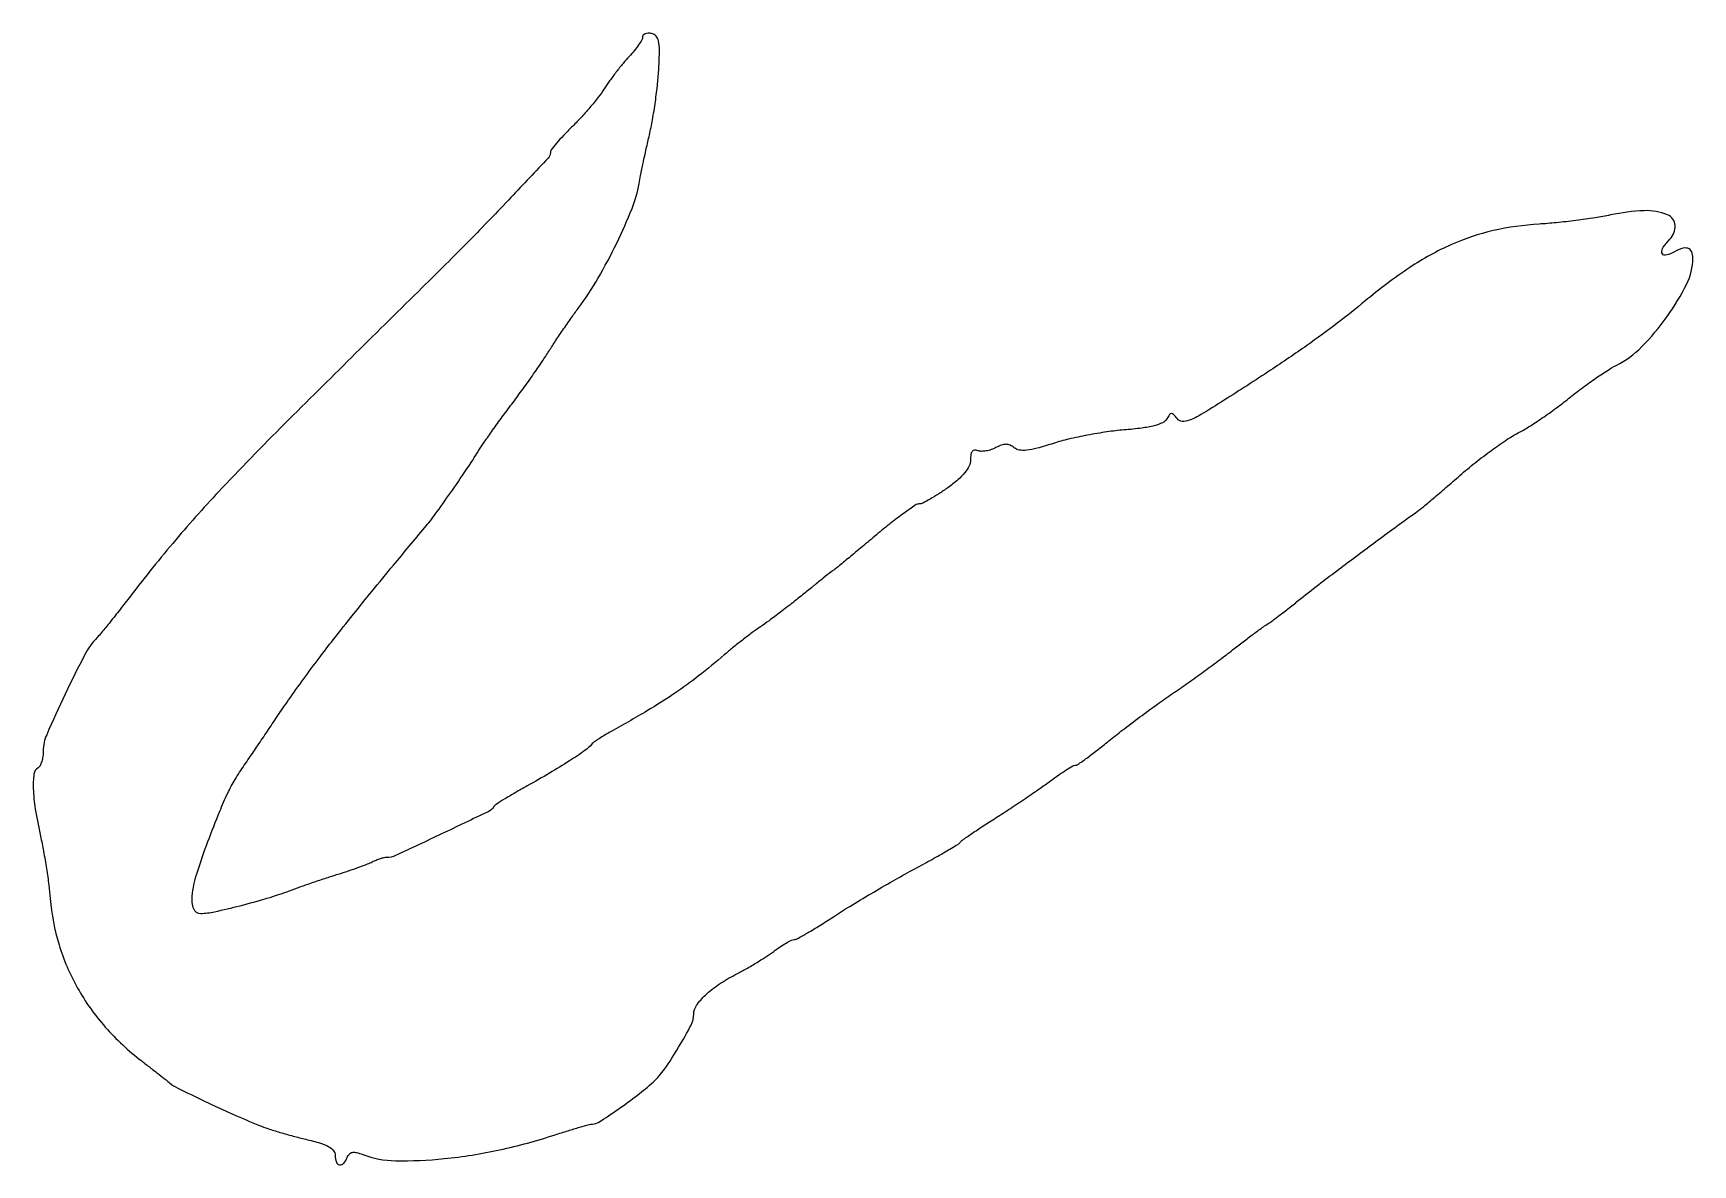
# Model space of a CAD drawing. Extents: x 0 to 324, y 0 to 221.
import ezdxf

# ---------------------------------------------------------------- set-up
doc = ezdxf.new("R2010")
doc.units = 0

msp = doc.modelspace()

# ---------------------------------------------------------------- linework, layer by layer
msp.add_lwpolyline([(119, 220.124846, -0.131381), (118.851057, 219.567793, -0.019752), (118.229119, 218.580251, -0.021034), (117.380551, 217.449041, -0.016774), (116.375725, 216.301522, 0.015348), (115.209098, 214.976861, 0.008519), (113.864632, 213.294822, 0.008489), (112.560086, 211.543793, 0.013556), (111.512473, 210, -0.023313), (110.363418, 208.375832, -0.010535), (108.716286, 206.353125, -0.010405), (106.88504, 204.287353, -0.014), (105.137636, 202.5, 0.010634), (103.553185, 200.901004, 0.015011), (102.216424, 199.405905, 0.011105), (101.184114, 198.122304, 0.165008), (101.000888, 197.583933, -0.190519), (100.567548, 196.491048, -0.001233), (93.308244, 188.79936, -0.004901), (85.138345, 180.352878, -0.003694), (76, 171.224491, 0.00124), (50.018851, 145.525102, 0.007654), (36.892325, 132.070675, 0.013821), (27.866807, 121.987719, 0.012197), (19.016232, 111, -0.002657), (16.999674, 108.396353, -0.003111), (15.058229, 105.948548, -0.002747), (13.393244, 103.899093, -0.019024), (12.534388, 102.931229, 0.070589), (10.146834, 99.607269, 0.009518), (6.298603, 91.896664, 0.007942), (2.685979, 83.977657, 0.102018), (2.014654, 80.809017, -0.034108), (1.935323, 79.733622, -0.038946), (1.710555, 78.726963, -0.04258), (1.386047, 77.920687, -0.138239), (1, 77.5, 0.22562), (0.196939, 76.256479, 0.041342), (0.064935, 73.448097, 0.031838), (0.461238, 69.471158, 0.013439), (1.474677, 64.197405, -0.009071), (2.07144, 61.23197, -0.006242), (2.644592, 57.851738, -0.006295), (3.114698, 54.58417, -0.012745), (3.386546, 52, 0.054097), (5.098432, 42.972839, 0.054369), (8.705276, 34.53916, 0.05317), (14.132769, 26.92058, 0.047701), (21.23007, 20.305778, -0.00111), (22.952192, 18.977173, -0.001264), (24.595647, 17.696765, -0.001145), (25.986131, 16.602643, -0.007081), (26.691283, 16.028753, 0.060262), (28.260355, 15.007648, 0.003407), (33.486317, 12.484998, 0.005776), (39.124189, 9.890082, 0.008195), (44.20146, 7.72297, 0.017711), (45.862532, 7.113601, 0.00672), (48.220116, 6.377201, 0.006646), (50.806801, 5.644522, 0.008073), (53.25, 5.029554, -0.013678), (56.119326, 4.273028, -0.055372), (57.785614, 3.576809, -0.105021), (58.67877, 2.800241, -0.162876), (59, 1.840285, 0.089594), (59.227745, 0.579501, 0.272824), (59.878041, 0.052888, 0.259172), (60.685322, 0.355995, 0.084708), (61.357334, 1.488814, -0.095115), (61.768151, 2.149841, -0.162482), (62.331856, 2.459937, -0.107302), (63.148262, 2.432978, -0.02914), (64.387738, 2.042682, 0.087407), (70.764811, 0.823189, 0.029238), (80.28283, 1.241124, 0.027671), (91.121282, 2.964311, 0.026057), (101.927349, 5.898016, -0.003884), (104.446017, 6.703235, -0.005396), (106.715188, 7.382542, -0.003418), (108.628323, 7.918709, -0.066701), (109.234981, 8, 0.145726), (110.48698, 8.372815, 0.006679), (114.226036, 10.888185, 0.012127), (118.027767, 13.658912, 0.020465), (121.056925, 16.184439, 0.056332), (123.291813, 18.720538, 0.017763), (126.040392, 22.968581, 0.014361), (128.469326, 27.310576, 0.120913), (129, 29.472943, -0.154256), (129.53086, 31.152713, -0.049929), (131.254541, 33.150101, -0.042212), (133.824575, 35.20584, -0.029262), (137.033217, 37.093561, 0.010669), (138.969515, 38.137875, 0.007576), (141.09686, 39.387485, 0.007652), (143.092181, 40.642791, 0.016076), (144.594391, 41.690504, -0.012893), (145.845568, 42.575026, -0.016401), (147.045827, 43.322176, -0.014432), (148.075475, 43.878184, -0.116536), (148.594391, 44.002011, 0.126729), (149.189311, 44.15667, 0.004737), (151.214537, 45.305301, 0.008308), (153.593262, 46.737696, 0.00572), (156.24233, 48.435917, -0.00808), (159.44896, 50.470279, -0.004011), (163.576666, 52.951101, -0.003979), (167.897449, 55.454864, -0.005827), (171.74233, 57.583247, 0.003448), (175.134504, 59.439998, 0.005135), (178.074309, 61.115348, 0.002355), (180.551993, 62.576934, 0.101352), (181, 62.985745, -0.082332), (181.420584, 63.399657, -0.003025), (183.2625, 64.678962, -0.005443), (185.473315, 66.15962, -0.003788), (188, 67.785078, 0.004268), (190.788645, 69.582847, 0.00331), (193.794372, 71.585696, 0.003347), (196.573724, 73.491622, 0.008064), (198.597861, 74.948675, -0.008205), (200.22267, 76.117578, -0.011497), (201.713968, 77.103673, -0.007957), (202.981327, 77.872568, -0.133131), (203.45144, 78, 0.153119), (203.940983, 78.153516, 0.004686), (205.691029, 79.395312, 0.008828), (207.734305, 80.929851, 0.005946), (210.014355, 82.75, -0.007402), (212.71567, 84.89359, -0.004133), (216.063464, 87.426563, -0.004121), (219.491857, 89.932612, -0.006677), (222.452276, 92, 0.004626), (225.362341, 94.014513, 0.003166), (228.630558, 96.353125, 0.003191), (231.751324, 98.646778, 0.006454), (234.173496, 100.5, -0.00299), (236.241065, 102.104744, -0.003387), (238.243948, 103.61875, -0.003088), (239.962473, 104.883173, -0.018644), (240.881997, 105.5, 0.020989), (241.796999, 106.120035, 0.003507), (243.493462, 107.395141, 0.003838), (245.46708, 108.924442, 0.003394), (247.5, 110.547289, -0.007774), (251.485646, 113.672193, -0.001845), (258.227691, 118.751881, -0.001994), (265.225261, 123.940352, -0.004606), (270.533729, 127.768851, 0.020845), (271.215678, 128.295157, 0.00111), (273.310142, 130.063563, 0.001741), (275.789944, 132.181655, 0.001267), (278.533729, 134.553919, -0.011117), (281.522256, 137.036617, -0.009835), (284.741037, 139.49018, -0.009926), (287.72795, 141.585724, -0.029453), (289.882568, 142.856966, 0.021667), (291.952157, 144.035012, 0.009359), (294.606881, 145.77249, 0.009241), (297.36706, 147.729369, 0.012095), (299.811093, 149.6238, -0.010574), (302.206678, 151.49237, -0.008904), (304.81892, 153.371014, -0.009008), (307.265111, 155.000575, -0.024478), (309.071078, 156.036261, 0.080084), (313.991861, 159.635934, 0.039856), (318.979935, 165.561247, 0.039528), (322.829208, 171.967603, 0.116024), (324, 176.945136, 0.091679), (323.754501, 178.272791, 0.244551), (323.055363, 178.892713, 0.151546), (321.843832, 178.825923, 0.033893), (319.934259, 177.964816, -0.091675), (318.589629, 177.536232, -0.403988), (317.98545, 177.988102, -0.192707), (318.239766, 179.125428, -0.046198), (319.5, 180.642857, 0.212221), (320.541625, 183.351184, 0.290248), (319.070923, 185.42857, 0.109347), (314.492801, 186.223622, 0.039995), (307.934277, 185.393992, -0.012794), (304.932056, 184.84709, -0.006781), (301.186944, 184.315339, -0.006743), (297.339853, 183.874878, -0.010378), (294, 183.607941, 0.041653), (285.06086, 182.327618, 0.047758), (276.876265, 179.606606, 0.043486), (268.760842, 175.13809, 0.026512), (260, 168.57094, -0.011411), (254.612307, 164.272306, -0.00942), (248.682385, 159.932573, -0.007774), (241.571665, 155.095077, -0.003966), (232.5, 149.230256, -0.00585), (228.000319, 146.444916, -0.042382), (225.71969, 145.321035, -0.113008), (224.324693, 145.112922, -0.211497), (223.338738, 145.643666, 0.023682), (222.646757, 146.45285, 0.213643), (222.227001, 146.627852, 0.234383), (221.841277, 146.423886, 0.028439), (221.310874, 145.591018, -0.158583), (220.505947, 144.847075, -0.044806), (218.876567, 144.267131, -0.03147), (216.448661, 143.801513, -0.011542), (212.972137, 143.440492, 0.016313), (209.65392, 143.063879, 0.010617), (205.8499, 142.423139, 0.010679), (202.161001, 141.638952, 0.019942), (199.219014, 140.822519, -0.010526), (196.017827, 139.868895, -0.039609), (193.962449, 139.475099, -0.067838), (192.548338, 139.510947, -0.133767), (191.532936, 139.972665, 0.066712), (190.744161, 140.466636, 0.105567), (189.967898, 140.636897, 0.088442), (189.092867, 140.485913, 0.036042), (187.985782, 139.992391, -0.042339), (187.061112, 139.594047, -0.038804), (186.055278, 139.343023, -0.041076), (185.119399, 139.263378, -0.092563), (184.421859, 139.391612, 0.111754), (183.794236, 139.482507, 0.205496), (183.345281, 139.246427, 0.132105), (183.078889, 138.647733, 0.03901), (183, 137.638135, -0.10917), (182.730943, 136.420541, -0.061093), (181.925437, 135.127115, -0.045594), (180.565381, 133.724946, -0.021683), (178.586522, 132.16952, -0.011785), (176.80943, 130.955746, -0.015216), (175.120093, 129.931046, -0.012974), (173.677001, 129.16343, -0.116248), (172.983561, 129, 0.150615), (172.23894, 128.770492, 0.00695), (170.044045, 127.23034, 0.011017), (167.471713, 125.283759, 0.007634), (164.647038, 122.975624, -0.001106), (161.833973, 120.615063, -0.001524), (159.295714, 118.507757, -0.000962), (157.152625, 116.746452, -0.018522), (156.46603, 116.225624, 0.013746), (155.82183, 115.746577, 0.001296), (154.277017, 114.523964, 0.001659), (152.443362, 113.055047, 0.001305), (150.46603, 111.451699, -0.004791), (148.308506, 109.727031, -0.003727), (145.930646, 107.891741, -0.003769), (143.688329, 106.214099, -0.009119), (142, 105.017541, 0.009809), (140.404839, 103.883701, 0.005333), (138.488062, 102.431938, 0.005311), (136.569216, 100.913267, 0.008382), (134.959361, 99.565842, -0.012209), (129.95023, 95.438051, -0.017673), (125.315352, 92.062397, -0.015129), (119.945637, 88.666753, -0.00628), (112.5, 84.393127, 0.008863), (111.31468, 83.704617, 0.010889), (110.234375, 83.018664, 0.009437), (109.354747, 82.4086, 0.074191), (109, 82.062288, -0.078459), (107.822275, 80.931927, -0.008749), (104.722553, 78.852956, -0.010294), (100.863313, 76.472464, -0.007599), (96.5, 73.992033, 0.005634), (94.165059, 72.676797, 0.007934), (92.115625, 71.447969, 0.00501), (90.428939, 70.376331, 0.10169), (90, 69.953092, -0.13383), (88.846771, 68.951156, -0.001604), (79.783144, 64.617257, -0.001895), (70.786068, 60.392274, -0.109241), (69.012047, 60, 0.057501), (68.494731, 59.94031, 0.019835), (67.768046, 59.739652, 0.019408), (66.977497, 59.452967, 0.021313), (66.236431, 59.113708, -0.025721), (65.256363, 58.675436, -0.005763), (63.541327, 58.034675, -0.005964), (61.541581, 57.340533, -0.005738), (59.5, 56.684983, 0.004378), (57.258759, 55.972041, 0.002738), (54.646875, 55.100073, 0.002748), (52.083014, 54.212758, 0.005001), (50, 53.455514, -0.017058), (45.684951, 52.003645, -0.009907), (40.416023, 50.541782, -0.008512), (35.434898, 49.355465, -0.049147), (32.75, 49.035622, -0.323579), (31.393783, 49.97453, -0.110339), (31.09132, 52.491919, -0.050832), (31.972887, 56.8012, -0.015353), (34.166265, 63.120731, -0.003913), (36.473693, 69.024223, -0.016041), (38.014792, 72.545818, -0.023709), (39.453164, 75.229582, -0.018485), (41.256711, 78.004301, 0.00397), (42.221336, 79.398089, 0.000859), (43.865277, 81.823139, 0.000896), (45.758434, 84.637031, 0.000857), (47.670065, 87.5, -0.007221), (49.90234, 90.752757, -0.003639), (52.80665, 94.79375, -0.003613), (55.869126, 98.926963, -0.005358), (58.617199, 102.5, -0.001966), (62.564319, 107.479367, -0.002666), (66.170845, 111.943486, -0.002121), (70.399159, 117.075941, -0.000749), (76.5, 124.395297, 0.01675), (78.514214, 126.975363, 0.004668), (81.492997, 131.147701, 0.004915), (84.570917, 135.638479, 0.008107), (87.072299, 139.5, -0.011711), (88.091173, 141.048323, -0.003422), (89.72962, 143.38125, -0.003436), (91.610553, 145.982826, -0.003676), (93.485557, 148.5, 0.005014), (95.423544, 151.116308, 0.00382), (97.495031, 154.018679, 0.003862), (99.395042, 156.769209, 0.009046), (100.76192, 158.861462, -0.006155), (102.032415, 160.830962, -0.003613), (103.59838, 163.15744, -0.003612), (105.198068, 165.461438, -0.006146), (106.572991, 167.361462, 0.028259), (110.286764, 173.00277, 0.018202), (113.967274, 179.914705, 0.017873), (116.953418, 186.65292, 0.053389), (118.319637, 191.5, -0.008009), (118.613511, 193.078399, -0.002261), (119.12188, 195.528125, -0.002278), (119.721536, 198.291412, -0.002404), (120.335937, 201, 0.013629), (120.937497, 203.958305, 0.008215), (121.496941, 207.494013, 0.008225), (121.937673, 211.028694, 0.014242), (122.171628, 213.979619, 0.008338), (122.293787, 217.575519, 0.055731), (122.125922, 219.354857, 0.13589), (121.634819, 220.30855, 0.159124), (120.75, 220.802943, 0.05515), (120.080272, 220.859162, 0.086018), (119.514062, 220.74553, 0.117766), (119.138617, 220.486396, 0.185128)], format="xyb", close=True)

doc.saveas('drawing.dxf')
